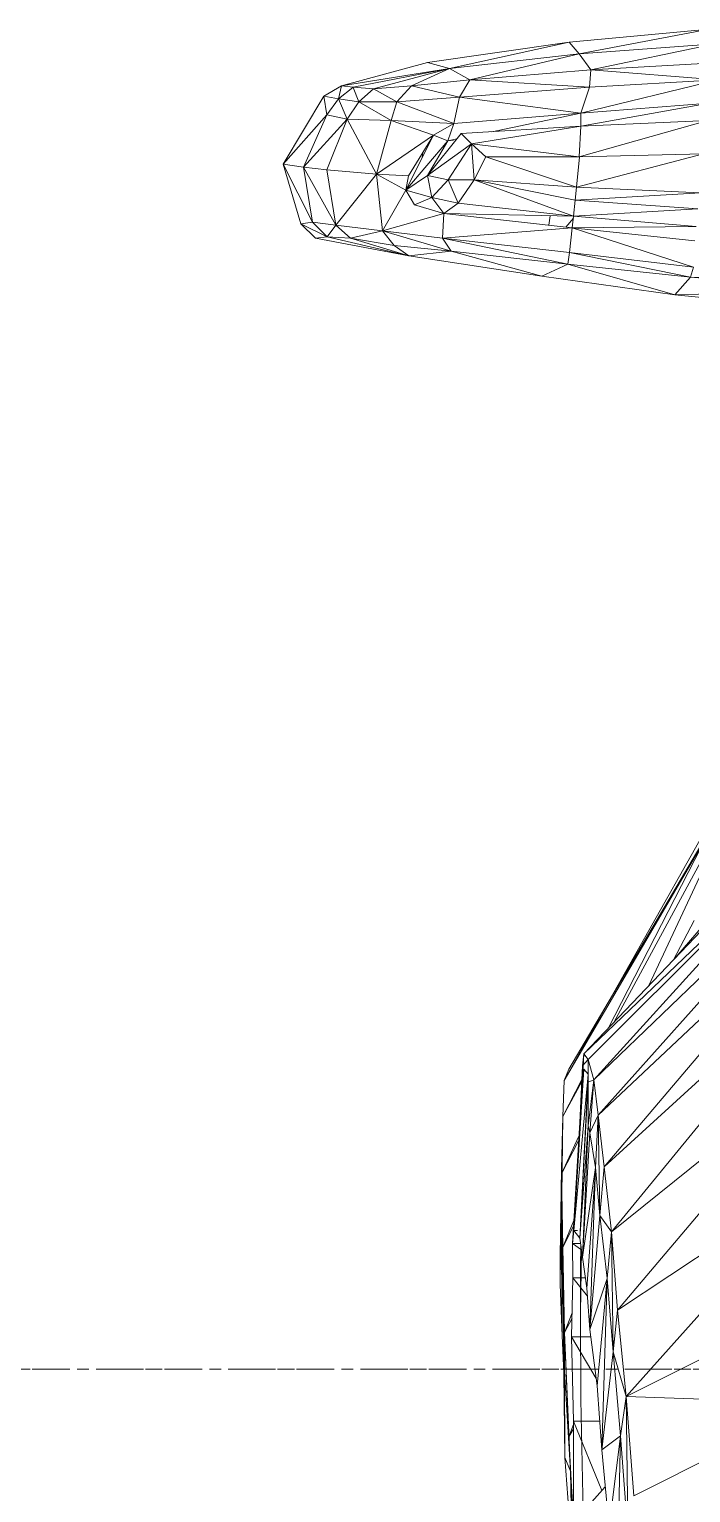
# Model space of a CAD drawing. Header units: inches. Extents: x 9610 to 16692, y -360 to 647.
# Drawn here: x 12398.83 to 12407.59, y -1.64 to 17.73 of the extents above; entities that cross this region are included whole.
import ezdxf

# ---------------------------------------------------------------- set-up
doc = ezdxf.new("R2010")
doc.units = ezdxf.units.IN
doc.header["$MEASUREMENT"] = 0
doc.linetypes.add('Aligning Line 1_8_', pattern=[0.25, 0.125, -0.125])
doc.linetypes.add('Grid Line 1_2_', pattern=[0.875, 0.5, -0.125, 0.125, -0.125])
for name, color, linetype, lineweight in [('0-1', 7, 'Continuous', 5), ('0-3', 45, 'Continuous', 9), ('A-FLOR-LEVL-1', 51, 'Grid Line 1_2_', 9), ('A-GENM', 5, 'Continuous', 9), ('G-ANNO-SYMB', 111, 'Aligning Line 1_8_', 9)]:
    doc.layers.add(name, color=color, linetype=linetype, lineweight=lineweight)

# ---------------------------------------------------------------- blocks, each defined once
blk = doc.blocks.new('Land_Rover_Evoque_-_SUV_Car_Vehicle_Automobile_13067 - Land Rover EVOQUE_dwg-1230547-BUILDING SECTION - EAST_WEST - LOOKING NORTH')
at = {"layer": 'A-GENM'}
for p, q in [((12407.831, 17.731), (12405.975, 17.558)), ((12407.831, 17.731), (12406.109, 17.406)), ((12405.975, 17.558), (12404.099, 17.289)), ((12405.975, 17.558), (12404.389, 17.213)), ((12406.109, 17.406), (12405.975, 17.558)), ((12407.907, 17.54), (12406.109, 17.406)), ((12407.907, 17.54), (12406.264, 17.195)), ((12404.099, 17.289), (12402.959, 16.982)), ((12404.389, 17.213), (12404.099, 17.289)), ((12406.109, 17.406), (12404.389, 17.213)), ((12406.109, 17.406), (12404.66, 17.06)), ((12406.109, 17.406), (12406.264, 17.195)), ((12407.984, 17.291), (12406.264, 17.195)), ((12404.389, 17.213), (12402.959, 16.982)), ((12404.389, 17.213), (12403.114, 16.963)), ((12404.389, 17.213), (12403.385, 16.944)), ((12404.389, 17.213), (12403.886, 16.983)), ((12403.886, 16.983), (12404.66, 17.06)), ((12404.389, 17.213), (12404.66, 17.06)), ((12404.66, 17.06), (12404.525, 16.83)), ((12404.66, 17.06), (12406.264, 17.195)), ((12404.66, 17.06), (12406.245, 16.965)), ((12406.129, 16.619), (12407.946, 17.061)), ((12406.264, 17.195), (12406.245, 16.965)), ((12407.937, 17.061), (12406.245, 16.965)), ((12407.937, 17.062), (12406.264, 17.195)), ((12402.959, 16.982), (12402.728, 16.847)), ((12402.959, 16.982), (12402.92, 16.81)), ((12402.92, 16.81), (12403.11, 16.96)), ((12402.959, 16.982), (12403.114, 16.963)), ((12403.385, 16.944), (12403.114, 16.963)), ((12403.191, 16.772), (12403.116, 16.96)), ((12403.385, 16.944), (12403.191, 16.772)), ((12403.385, 16.944), (12403.886, 16.983)), ((12403.385, 16.944), (12403.693, 16.772)), ((12403.693, 16.772), (12403.886, 16.983)), ((12403.886, 16.983), (12404.525, 16.83)), ((12406.245, 16.965), (12404.525, 16.83)), ((12406.129, 16.619), (12406.245, 16.965)), ((12402.728, 16.847), (12402.188, 15.945)), ((12402.766, 16.598), (12402.728, 16.847)), ((12402.92, 16.81), (12402.728, 16.847)), ((12402.766, 16.598), (12402.92, 16.81)), ((12403.191, 16.772), (12402.92, 16.81)), ((12403.037, 16.541), (12402.92, 16.81)), ((12403.191, 16.772), (12403.037, 16.541)), ((12403.191, 16.772), (12403.693, 16.772)), ((12403.191, 16.772), (12403.617, 16.523)), ((12403.693, 16.772), (12403.617, 16.523)), ((12403.693, 16.772), (12404.525, 16.83)), ((12404.447, 16.484), (12403.693, 16.772)), ((12404.447, 16.484), (12404.525, 16.83)), ((12406.129, 16.619), (12404.525, 16.83)), ((12407.83, 16.754), (12406.129, 16.619)), ((12407.83, 16.754), (12406.129, 16.447)), ((12402.766, 16.598), (12402.188, 15.945)), ((12402.459, 15.907), (12402.766, 16.598)), ((12403.037, 16.541), (12402.459, 15.907)), ((12403.037, 16.541), (12402.766, 16.598)), ((12403.037, 16.541), (12402.767, 15.869)), ((12403.617, 16.523), (12403.037, 16.541)), ((12403.424, 15.812), (12403.037, 16.541)), ((12403.617, 16.523), (12403.424, 15.812)), ((12404.447, 16.484), (12403.617, 16.523)), ((12404.178, 16.331), (12403.617, 16.523)), ((12404.447, 16.484), (12404.178, 16.331)), ((12404.447, 16.484), (12404.37, 16.255)), ((12406.129, 16.619), (12404.447, 16.484)), ((12406.129, 16.619), (12404.952, 16.375)), ((12406.11, 16.044), (12407.812, 16.524)), ((12406.129, 16.619), (12406.129, 16.447)), ((12406.129, 16.447), (12407.812, 16.524)), ((12406.129, 16.447), (12407.812, 16.524)), ((12404.178, 16.331), (12403.424, 15.812)), ((12404.178, 16.331), (12403.812, 15.601)), ((12404.178, 16.331), (12403.849, 15.793)), ((12404.544, 16.351), (12404.101, 15.794)), ((12404.178, 16.331), (12404.37, 16.255)), ((12404.487, 16.279), (12404.37, 16.255)), ((12406.129, 16.447), (12404.544, 16.351)), ((12404.68, 16.216), (12404.544, 16.351)), ((12406.129, 16.447), (12404.68, 16.216)), ((12406.11, 16.044), (12406.129, 16.447)), ((12403.812, 15.601), (12404.37, 16.255)), ((12404.028, 16.032), (12404.037, 16.101)), ((12404.101, 15.794), (12404.37, 16.255)), ((12404.68, 16.216), (12404.101, 15.794)), ((12404.37, 16.255), (12404.445, 16.263)), ((12404.68, 16.216), (12404.371, 15.736)), ((12406.11, 16.044), (12404.68, 16.216)), ((12404.873, 16.043), (12404.68, 16.216)), ((12404.68, 16.216), (12404.719, 15.736)), ((12407.754, 16.082), (12406.073, 15.64)), ((12407.754, 16.082), (12406.11, 16.044)), ((12402.188, 15.945), (12402.422, 15.157)), ((12402.459, 15.907), (12402.188, 15.945)), ((12402.188, 15.945), (12402.576, 15.177)), ((12402.767, 15.869), (12402.459, 15.907)), ((12402.459, 15.907), (12402.576, 15.177)), ((12402.459, 15.907), (12402.885, 15.139)), ((12404.873, 16.043), (12404.719, 15.736)), ((12406.11, 16.044), (12404.873, 16.043)), ((12406.073, 15.64), (12404.874, 16.043)), ((12406.073, 15.64), (12406.111, 16.043)), ((12403.424, 15.812), (12402.767, 15.869)), ((12402.767, 15.869), (12402.885, 15.139)), ((12403.424, 15.812), (12402.885, 15.139)), ((12403.849, 15.793), (12403.424, 15.812)), ((12403.812, 15.601), (12403.424, 15.812)), ((12403.424, 15.812), (12403.504, 15.063)), ((12403.812, 15.601), (12404.101, 15.794)), ((12403.849, 15.793), (12403.812, 15.601)), ((12404.159, 15.505), (12404.101, 15.794)), ((12404.159, 15.505), (12404.101, 15.794)), ((12404.371, 15.736), (12404.101, 15.794)), ((12404.371, 15.736), (12404.159, 15.505)), ((12404.719, 15.736), (12404.371, 15.736)), ((12404.507, 15.429), (12404.371, 15.736)), ((12404.719, 15.736), (12404.507, 15.429)), ((12406.073, 15.64), (12404.719, 15.736)), ((12404.719, 15.736), (12404.719, 15.736)), ((12406.053, 15.468), (12404.719, 15.736)), ((12406.034, 15.256), (12404.719, 15.736)), ((12403.812, 15.601), (12403.504, 15.063)), ((12403.812, 15.601), (12403.927, 15.409)), ((12403.812, 15.601), (12404.159, 15.505)), ((12403.927, 15.409), (12404.159, 15.505)), ((12404.507, 15.429), (12404.159, 15.505)), ((12404.314, 15.294), (12404.159, 15.505)), ((12404.507, 15.429), (12404.159, 15.505)), ((12406.053, 15.468), (12406.073, 15.64)), ((12406.053, 15.468), (12407.716, 15.564)), ((12407.716, 15.564), (12406.073, 15.64)), ((12406.073, 15.64), (12407.716, 15.564)), ((12403.927, 15.409), (12404.314, 15.294)), ((12404.314, 15.294), (12404.507, 15.429)), ((12406.034, 15.256), (12404.507, 15.429)), ((12406.034, 15.256), (12404.507, 15.429)), ((12406.053, 15.468), (12406.034, 15.256)), ((12407.677, 15.353), (12406.034, 15.256)), ((12406.053, 15.468), (12407.677, 15.353)), ((12402.576, 15.177), (12402.422, 15.157)), ((12402.422, 15.157), (12402.616, 14.965)), ((12402.422, 15.157), (12402.77, 14.985)), ((12402.576, 15.177), (12402.77, 14.985)), ((12402.576, 15.177), (12402.885, 15.139)), ((12402.77, 14.985), (12402.885, 15.139)), ((12402.885, 15.139), (12403.078, 14.966)), ((12402.885, 15.139), (12403.504, 15.063)), ((12404.314, 15.294), (12403.504, 15.063)), ((12404.314, 15.294), (12404.296, 14.967)), ((12404.314, 15.294), (12406.016, 15.102)), ((12404.314, 15.294), (12406.034, 15.256)), ((12405.704, 15.137), (12405.722, 15.263)), ((12405.932, 15.111), (12406.031, 15.231)), ((12406.016, 15.102), (12406.034, 15.256)), ((12406.016, 15.102), (12407.659, 15.122)), ((12407.659, 15.122), (12406.034, 15.256)), ((12407.659, 15.122), (12406.034, 15.256)), ((12402.77, 14.985), (12402.616, 14.965)), ((12402.616, 14.965), (12403.854, 14.734)), ((12402.77, 14.985), (12403.854, 14.734)), ((12402.77, 14.985), (12403.078, 14.966)), ((12403.078, 14.966), (12403.504, 15.063)), ((12403.854, 14.734), (12403.078, 14.966)), ((12403.078, 14.966), (12403.658, 14.871)), ((12403.504, 15.063), (12403.658, 14.871)), ((12403.504, 15.063), (12404.412, 14.794)), ((12403.504, 15.063), (12404.296, 14.967)), ((12406.016, 15.102), (12404.296, 14.967)), ((12404.412, 14.794), (12404.296, 14.967)), ((12405.959, 14.621), (12404.296, 14.967)), ((12405.978, 14.775), (12404.296, 14.967)), ((12406.016, 15.102), (12405.978, 14.775)), ((12406.016, 15.102), (12407.64, 14.929)), ((12406.016, 15.102), (12407.622, 14.583)), ((12403.854, 14.734), (12403.658, 14.871)), ((12403.658, 14.871), (12404.412, 14.794)), ((12403.854, 14.734), (12404.412, 14.794)), ((12403.854, 14.734), (12405.613, 14.465)), ((12404.412, 14.794), (12405.613, 14.465)), ((12404.412, 14.794), (12405.959, 14.621)), ((12405.959, 14.621), (12405.978, 14.775)), ((12407.584, 14.449), (12405.978, 14.775)), ((12405.978, 14.775), (12407.622, 14.583)), ((12405.613, 14.465), (12405.959, 14.621)), ((12405.959, 14.621), (12407.374, 14.216)), ((12405.959, 14.621), (12407.584, 14.449)), ((12407.584, 14.449), (12407.622, 14.583)), ((12405.613, 14.465), (12407.374, 14.216)), ((12407.374, 14.216), (12407.584, 14.449)), ((12409.595, 14.276), (12407.584, 14.449)), ((12409.807, 14.411), (12407.584, 14.449)), ((12409.595, 14.276), (12407.374, 14.216)), ((12408.979, 14.062), (12407.374, 14.216)), ((12409.451, 7.617), (12406.17, 4.17)), ((12409.201, 7.557), (12407.388, 5.449)), ((12406.17, 4.17), (12409.604, 7.465)), ((12409.604, 7.465), (12406.227, 4.095)), ((12409.604, 7.465), (12406.303, 3.827)), ((12407.843, 7.244), (12405.911, 3.819)), ((12407.816, 7.079), (12405.911, 3.819)), ((12407.819, 7.101), (12405.97, 3.971)), ((12409.681, 7.082), (12406.303, 3.827)), ((12406.361, 3.358), (12409.681, 7.082)), ((12407.817, 7.086), (12406.49, 4.506)), ((12407.772, 6.812), (12406.565, 4.585)), ((12406.361, 3.358), (12409.642, 6.451)), ((12406.438, 2.677), (12409.642, 6.451)), ((12407.735, 6.584), (12407.032, 5.076)), ((12407.629, 5.936), (12407.356, 5.416)), ((12406.438, 2.677), (12409.604, 5.569)), ((12409.604, 5.569), (12406.536, 1.814)), ((12406.17, 4.17), (12406.152, 3.822)), ((12406.153, 4.014), (12406.17, 4.17)), ((12406.225, 4.097), (12406.153, 4.014)), ((12406.153, 4.014), (12406.227, 4.095)), ((12406.17, 4.17), (12406.227, 4.095)), ((12406.227, 4.095), (12406.227, 3.797)), ((12406.303, 3.827), (12406.227, 4.095)), ((12406.536, 1.814), (12409.527, 4.226)), ((12409.527, 4.226), (12406.614, 0.778)), ((12405.911, 3.819), (12405.97, 3.971)), ((12406.039, 1.836), (12406.17, 3.968)), ((12406.039, 1.836), (12406.227, 3.897)), ((12406.153, 4.014), (12406.115, 3.265)), ((12406.115, 1.731), (12406.227, 3.893)), ((12406.153, 4.014), (12406.152, 3.822)), ((12406.17, 3.968), (12406.152, 3.822)), ((12406.154, 3.822), (12406.153, 4.014)), ((12406.227, 3.903), (12406.17, 3.968)), ((12406.144, 3.833), (12405.891, 3.341)), ((12405.891, 3.341), (12405.911, 3.819)), ((12406.142, 3.805), (12405.891, 3.341)), ((12406.039, 1.836), (12406.152, 3.822)), ((12406.152, 3.822), (12406.115, 3.265)), ((12406.115, 3.265), (12406.152, 3.822)), ((12406.115, 1.731), (12406.227, 3.797)), ((12406.303, 3.827), (12406.227, 3.797)), ((12406.228, 3.221), (12406.227, 3.797)), ((12406.227, 3.797), (12406.228, 3.221)), ((12406.303, 3.827), (12406.228, 3.221)), ((12406.303, 3.827), (12406.247, 3.126)), ((12406.361, 3.358), (12406.303, 3.827)), ((12405.872, 2.584), (12405.891, 3.341)), ((12405.891, 3.341), (12405.873, 2.649)), ((12405.891, 3.341), (12405.873, 1.95)), ((12406.361, 3.358), (12406.247, 3.126)), ((12406.361, 3.358), (12406.324, 2.666)), ((12406.361, 3.358), (12406.438, 2.677)), ((12406.361, 3.358), (12406.382, 2.033)), ((12406.021, 1.661), (12406.115, 3.265)), ((12406.039, 1.836), (12406.115, 3.265)), ((12406.115, 1.731), (12406.228, 3.221)), ((12406.153, 1.483), (12406.228, 3.221)), ((12406.153, 1.483), (12406.247, 3.126)), ((12406.247, 3.126), (12406.228, 3.221)), ((12406.228, 3.221), (12406.247, 3.126)), ((12406.324, 2.666), (12406.247, 3.126)), ((12406.247, 3.126), (12406.324, 2.666)), ((12406.105, 3.084), (12405.872, 2.584)), ((12406.101, 3.021), (12405.872, 2.584)), ((12405.873, 2.634), (12405.857, 1.122)), ((12405.858, 1.495), (12405.873, 2.649)), ((12405.872, 2.584), (12405.873, 1.95)), ((12405.872, 2.584), (12405.893, 1.039)), ((12405.872, 2.584), (12405.892, 1.615)), ((12405.873, 2.649), (12405.877, 0.547)), ((12405.873, 2.634), (12405.873, 2.584)), ((12405.873, 2.634), (12405.873, 2.584)), ((12406.153, 1.483), (12406.324, 2.666)), ((12406.211, 1.072), (12406.322, 2.634)), ((12406.25, 0.525), (12406.324, 2.666)), ((12406.382, 2.033), (12406.324, 2.666)), ((12406.324, 2.666), (12406.382, 2.033)), ((12406.438, 2.677), (12406.382, 2.033)), ((12406.438, 2.677), (12406.536, 1.814)), ((12406.614, 0.778), (12409.393, 2.623)), ((12409.393, 2.623), (12406.731, -0.363)), ((12405.873, 1.95), (12405.893, 1.039)), ((12405.877, 0.547), (12405.873, 1.95)), ((12405.873, 1.95), (12405.896, 0.759)), ((12405.873, 1.95), (12405.893, 1.039)), ((12406.039, 1.965), (12405.892, 1.615)), ((12406.25, 0.525), (12406.382, 2.033)), ((12406.479, 1.201), (12406.382, 2.033)), ((12406.382, 2.033), (12406.479, 1.201)), ((12406.536, 1.814), (12406.382, 2.033)), ((12405.864, 1.771), (12405.858, 1.495)), ((12406.035, 1.892), (12405.892, 1.615)), ((12406.039, 1.836), (12406.021, 1.661)), ((12406.115, 1.731), (12406.039, 1.836)), ((12406.084, 1.836), (12406.039, 1.836)), ((12406.536, 1.814), (12406.48, 1.199)), ((12406.536, 1.814), (12406.614, 0.778)), ((12406.536, 1.814), (12406.557, 0.23)), ((12405.893, 1.039), (12405.892, 1.615)), ((12405.892, 1.615), (12405.913, -0.026)), ((12405.892, 1.615), (12405.912, 0.484)), ((12406.021, 1.661), (12406.023, 1.208)), ((12406.126, 1.661), (12406.021, 1.661)), ((12406.021, 1.661), (12406.139, 1.578)), ((12406.153, 1.483), (12406.115, 1.731)), ((12406.124, 1.357), (12406.131, 1.626)), ((12406.139, 1.574), (12406.125, 0.743)), ((12405.858, 1.495), (12405.857, 1.122)), ((12406.124, 1.357), (12406.125, 0.743)), ((12406.211, 1.072), (12406.153, 1.483)), ((12406.023, 1.208), (12406.008, 0.428)), ((12406.192, 1.208), (12406.023, 1.208)), ((12406.023, 1.208), (12406.219, 0.963)), ((12406.25, 0.525), (12406.48, 1.199)), ((12406.347, -0.223), (12406.48, 1.199)), ((12406.406, -1.067), (12406.48, 1.199)), ((12406.557, 0.23), (12406.48, 1.199)), ((12406.48, 1.199), (12406.557, 0.23)), ((12405.857, 1.122), (12405.877, 0.547)), ((12405.893, 1.039), (12405.913, -0.026)), ((12405.915, -0.259), (12405.893, 1.039)), ((12405.893, 1.039), (12405.916, -1.17)), ((12405.893, 1.039), (12405.913, -0.026)), ((12406.25, 0.525), (12406.211, 1.072)), ((12406.614, 0.778), (12406.557, 0.23)), ((12406.614, 0.778), (12406.731, -0.363)), ((12406.731, -0.363), (12409.299, 0.925)), ((12406.014, 0.743), (12405.912, 0.484)), ((12406.013, 0.675), (12405.912, 0.484)), ((12406.129, -0.403), (12406.125, 0.743)), ((12405.877, 0.547), (12405.915, -0.259)), ((12405.912, 0.484), (12405.992, -1.35)), ((12405.912, 0.484), (12405.971, -0.898)), ((12405.913, -0.026), (12405.912, 0.484)), ((12406.008, 0.428), (12406.031, -0.688)), ((12406.263, 0.428), (12406.008, 0.428)), ((12406.008, 0.428), (12406.334, -0.123)), ((12406.347, -0.223), (12406.25, 0.525)), ((12406.406, -1.067), (12406.557, 0.23)), ((12406.655, -0.883), (12406.557, 0.23)), ((12406.557, 0.23), (12406.655, -0.883)), ((12406.731, -0.363), (12406.557, 0.23)), ((12405.913, -0.026), (12405.992, -1.35)), ((12405.916, -1.17), (12405.913, -0.026)), ((12405.913, -0.026), (12405.992, -1.35)), ((12406.406, -1.067), (12406.347, -0.223)), ((12406.731, -0.363), (12406.655, -0.883)), ((12406.731, -0.363), (12409.282, -0.448)), ((12406.731, -0.363), (12406.83, -1.679)), ((12406.731, -0.363), (12406.754, -2.159)), ((12406.16, -1.885), (12406.129, -0.403)), ((12409.282, -0.448), (12406.83, -1.679)), ((12406.031, -0.732), (12405.971, -0.898)), ((12406.031, -0.688), (12406.035, -2.255)), ((12406.379, -0.688), (12406.031, -0.688)), ((12406.031, -0.688), (12406.408, -1.609)), ((12406.031, -0.79), (12405.971, -0.898)), ((12405.992, -1.35), (12405.971, -0.898)), ((12405.971, -0.898), (12406.035, -2.101)), ((12406.406, -1.067), (12406.655, -0.883)), ((12406.504, -2.103), (12406.655, -0.883)), ((12406.602, -3.284), (12406.655, -0.883)), ((12406.754, -2.159), (12406.655, -0.883)), ((12406.655, -0.883), (12406.754, -2.159)), ((12406.504, -2.103), (12406.406, -1.067)), ((12405.916, -1.17), (12406.014, -2.407)), ((12405.916, -1.17), (12405.992, -1.35)), ((12405.992, -1.35), (12406.007, -1.569)), ((12405.992, -1.35), (12406.035, -1.96)), ((12405.992, -1.35), (12406.014, -2.407)), ((12405.992, -1.35), (12406.007, -1.569)), ((12405.992, -1.35), (12406.035, -2.128)), ((12406.452, -1.56), (12406.098, -1.954))]:
    blk.add_line(p, q, dxfattribs=at)
blk = doc.blocks.new('Land_Rover_Evoque_-_SUV_Car_Vehicle_Automobile_13067 - Land_Rover_Evoque_-_SUV_Car_Vehicle_Automobile_13067-1230553-BUILDING SECTION - EAST_WEST - LOOKING NORTH')
blk.add_blockref('Land_Rover_Evoque_-_SUV_Car_Vehicle_Automobile_13067 - Land Rover EVOQUE_dwg-1230547-BUILDING SECTION - EAST_WEST - LOOKING NORTH', (0, 0))
blk = doc.blocks.new('CTR  - Topography_rvt-1-BUILDING SECTION - EAST_WEST - LOOKING NORTH')
at = {"layer": '0-3'}
blk.add_blockref('Land_Rover_Evoque_-_SUV_Car_Vehicle_Automobile_13067 - Land_Rover_Evoque_-_SUV_Car_Vehicle_Automobile_13067-1230553-BUILDING SECTION - EAST_WEST - LOOKING NORTH', (0, 0), dxfattribs=at)

msp = doc.modelspace()

# ---------------------------------------------------------------- linework, layer by layer
at = {"layer": 'A-FLOR-LEVL-1'}
msp.add_line((9610.2403, 0), (12557.7313, 0), dxfattribs=at)
at = {"layer": 'G-ANNO-SYMB'}
msp.add_line((9706.2119, 0), (12461.7559, 0), dxfattribs=at)

# ---------------------------------------------------------------- block references
at = {"layer": '0-1'}
msp.add_blockref('CTR  - Topography_rvt-1-BUILDING SECTION - EAST_WEST - LOOKING NORTH', (0, 0), dxfattribs=at)

doc.saveas('drawing.dxf')
